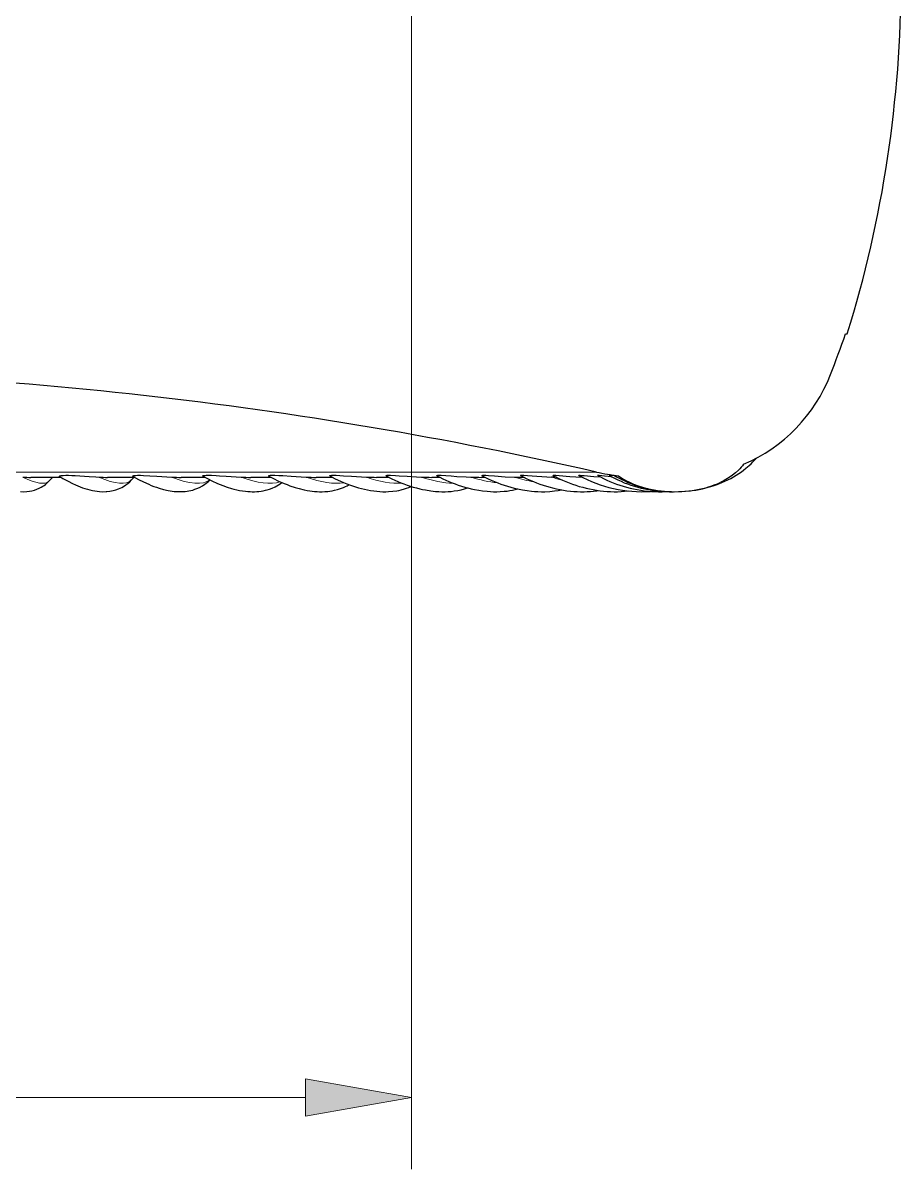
# Model space of a CAD drawing. Extents: x 0 to 297, y 0 to 546.
# Drawn here: x 167.76 to 192.24, y 94.18 to 126.14 of the extents above; entities that cross this region are included whole.
import ezdxf

# ---------------------------------------------------------------- set-up
doc = ezdxf.new("R2010")
doc.units = 0

msp = doc.modelspace()

# ---------------------------------------------------------------- linework, layer by layer
at = {"color": 7, "lineweight": 13}
for p, q in [((178.587, 138.97), (178.587, 94.179)), ((180.638, 113.619), (132.925, 113.619)), ((141.041, 96.179), (175.632, 96.179))]:
    msp.add_line(p, q, dxfattribs=at)
at = {"color": 7, "lineweight": 30, "ltscale": 0.00125}
msp.add_line((190.687, 117.47), (190.737, 117.47), dxfattribs=at)
at = {"color": 7, "lineweight": 13, "ltscale": 0.077771}
msp.add_line((183.748, 113.619), (180.638, 113.619), dxfattribs=at)
at = {"color": 7, "lineweight": 30, "ltscale": 0.00358}
msp.add_line((182.637, 113.471), (182.494, 113.476), dxfattribs=at)
at = {"color": 7, "lineweight": 30, "ltscale": 0.003141}
msp.add_line((184.234, 113.529), (184.359, 113.513), dxfattribs=at)
at = {"color": 7, "lineweight": 30, "ltscale": 0.021115}
msp.add_line((168.828, 113.47), (167.983, 113.47), dxfattribs=at)
at = {"color": 7, "lineweight": 30, "ltscale": 0.003578}
msp.add_line((168.485, 113.365), (168.583, 113.47), dxfattribs=at)
at = {"color": 7, "lineweight": 30, "ltscale": 0.019056}
msp.add_line((170.882, 113.47), (170.12, 113.47), dxfattribs=at)
at = {"color": 7, "lineweight": 30, "ltscale": 0.00229}
msp.add_line((170.789, 113.402), (170.851, 113.47), dxfattribs=at)
at = {"color": 7, "lineweight": 30, "ltscale": 0.016761}
msp.add_line((172.838, 113.47), (172.168, 113.47), dxfattribs=at)
at = {"color": 7, "lineweight": 30, "ltscale": 0.014253}
msp.add_line((174.68, 113.47), (174.11, 113.47), dxfattribs=at)
at = {"color": 7, "lineweight": 30, "ltscale": 0.01156}
msp.add_line((176.394, 113.47), (175.932, 113.47), dxfattribs=at)
at = {"color": 7, "lineweight": 30, "ltscale": 0.008706}
msp.add_line((177.968, 113.47), (177.62, 113.47), dxfattribs=at)
at = {"color": 7, "lineweight": 30, "ltscale": 0.005714}
msp.add_line((179.39, 113.47), (179.161, 113.47), dxfattribs=at)
at = {"color": 7, "lineweight": 30, "ltscale": 0.00261}
msp.add_line((180.648, 113.47), (180.544, 113.47), dxfattribs=at)
at = {"color": 7, "lineweight": 30}
for points in [[(187.16, 113.292), (187.244, 113.326), (187.327, 113.362), (187.408, 113.401), (187.488, 113.442), (187.566, 113.485), (187.643, 113.531), (187.719, 113.58), (187.786, 113.626), (187.845, 113.669), (187.913, 113.723), (188, 113.797), (188.057, 113.85), (188.107, 113.9), (188.156, 113.951), (188.203, 114.003)], [(187.849, 113.833), (187.815, 113.791), (187.78, 113.75), (187.742, 113.709), (187.703, 113.67), (187.621, 113.596), (187.535, 113.527), (187.444, 113.464), (187.349, 113.407), (187.28, 113.368), (187.209, 113.333)], [(168.788, 113.494), (168.783, 113.498), (168.782, 113.5), (168.781, 113.503), (168.783, 113.506), (168.786, 113.509), (168.804, 113.516), (168.822, 113.52), (168.85, 113.523), (168.884, 113.526), (168.952, 113.529), (169.028, 113.528), (169.119, 113.526), (169.216, 113.52), (169.349, 113.512), (169.605, 113.493), (169.791, 113.48), (169.881, 113.476)], [(168.788, 113.494), (168.874, 113.442), (169.021, 113.361), (169.142, 113.3), (169.222, 113.263), (169.354, 113.207), (169.42, 113.182), (169.486, 113.16), (169.557, 113.138), (169.629, 113.118), (169.696, 113.103), (169.765, 113.09), (169.829, 113.081), (169.894, 113.074), (169.988, 113.07), (170.084, 113.072), (170.098, 113.073), (170.185, 113.083), (170.272, 113.1), (170.349, 113.122), (170.425, 113.149), (170.469, 113.168), (170.516, 113.191), (170.562, 113.216), (170.624, 113.257), (170.683, 113.301), (170.738, 113.349), (170.789, 113.402)], [(170.833, 113.498), (170.828, 113.502), (170.827, 113.504), (170.826, 113.507), (170.828, 113.51), (170.83, 113.512), (170.837, 113.515), (170.851, 113.519), (170.869, 113.522), (170.907, 113.526), (170.954, 113.528), (171.034, 113.529), (171.117, 113.526), (171.297, 113.516), (171.492, 113.502), (171.774, 113.483), (171.913, 113.476)], [(170.833, 113.498), (170.983, 113.414), (171.123, 113.343), (171.266, 113.277), (171.338, 113.247), (171.411, 113.218), (171.484, 113.192), (171.557, 113.167), (171.682, 113.132), (171.804, 113.104), (171.865, 113.093), (171.977, 113.078), (172.084, 113.071), (172.195, 113.071), (172.282, 113.077), (172.335, 113.083), (172.386, 113.092), (172.438, 113.103), (172.495, 113.117), (172.556, 113.136), (172.612, 113.158), (172.684, 113.19), (172.762, 113.232), (172.832, 113.277), (172.902, 113.331), (172.932, 113.357), (172.975, 113.398)], [(172.78, 113.502), (172.774, 113.506), (172.773, 113.508), (172.773, 113.511), (172.774, 113.513), (172.777, 113.515), (172.785, 113.519), (172.799, 113.522), (172.817, 113.525), (172.872, 113.528), (172.917, 113.529), (173.015, 113.527), (173.148, 113.52), (173.239, 113.514), (173.423, 113.501), (173.705, 113.483), (173.842, 113.476)], [(172.78, 113.502), (172.903, 113.435), (173.027, 113.372), (173.18, 113.302), (173.33, 113.241), (173.453, 113.197), (173.576, 113.159), (173.641, 113.142), (173.721, 113.122), (173.8, 113.106), (173.878, 113.092), (173.96, 113.082), (174.031, 113.075), (174.093, 113.071), (174.154, 113.07), (174.216, 113.07), (174.278, 113.073), (174.338, 113.079), (174.398, 113.086), (174.458, 113.096), (174.519, 113.11), (174.57, 113.123), (174.634, 113.143), (174.711, 113.172), (174.794, 113.209), (174.84, 113.234), (174.885, 113.261), (174.929, 113.289), (174.979, 113.326)], [(174.613, 113.506), (174.607, 113.51), (174.606, 113.512), (174.606, 113.514), (174.607, 113.515), (174.61, 113.518), (174.616, 113.52), (174.637, 113.525), (174.664, 113.527), (174.734, 113.529), (174.782, 113.528), (174.889, 113.524), (175.005, 113.517), (175.237, 113.5), (175.517, 113.482), (175.653, 113.476)], [(174.613, 113.506), (174.748, 113.434), (174.884, 113.368), (175.042, 113.299), (175.121, 113.268), (175.2, 113.238), (175.345, 113.19), (175.459, 113.157), (175.6, 113.123), (175.68, 113.107), (175.761, 113.094), (175.886, 113.079), (175.959, 113.073), (176.029, 113.07), (176.099, 113.07), (176.171, 113.072), (176.256, 113.078), (176.319, 113.086), (176.382, 113.095), (176.446, 113.108), (176.524, 113.127), (176.585, 113.146), (176.641, 113.165), (176.695, 113.187), (176.749, 113.211), (176.799, 113.236), (176.853, 113.266)], [(176.319, 113.51), (176.313, 113.513), (176.313, 113.515), (176.313, 113.517), (176.314, 113.518), (176.317, 113.521), (176.323, 113.523), (176.342, 113.526), (176.369, 113.528), (176.439, 113.529), (176.487, 113.527), (176.589, 113.523), (176.697, 113.516), (176.923, 113.5), (177.197, 113.482), (177.333, 113.476)], [(176.319, 113.51), (176.466, 113.433), (176.616, 113.363), (176.7, 113.326), (176.784, 113.292), (176.865, 113.262), (176.946, 113.233), (177.03, 113.206), (177.113, 113.181), (177.197, 113.158), (177.28, 113.138), (177.366, 113.119), (177.452, 113.104), (177.538, 113.091), (177.623, 113.081), (177.707, 113.074), (177.79, 113.07), (177.874, 113.07), (177.95, 113.072), (178.069, 113.081), (178.181, 113.096), (178.237, 113.107), (178.303, 113.122), (178.392, 113.146), (178.456, 113.167), (178.519, 113.19), (178.582, 113.217)], [(177.885, 113.513), (177.881, 113.515), (177.88, 113.517), (177.88, 113.518), (177.88, 113.52), (177.881, 113.521), (177.885, 113.523), (177.891, 113.525), (177.91, 113.527), (177.936, 113.529), (178.004, 113.528), (178.146, 113.521), (178.25, 113.514), (178.466, 113.499), (178.733, 113.482), (178.867, 113.476)], [(177.885, 113.513), (178.045, 113.431), (178.207, 113.357), (178.293, 113.321), (178.38, 113.287), (178.467, 113.255), (178.554, 113.226), (178.642, 113.199), (178.73, 113.174), (178.819, 113.152), (178.902, 113.133), (178.978, 113.118), (179.133, 113.093), (179.258, 113.079), (179.352, 113.073), (179.441, 113.07), (179.53, 113.07), (179.613, 113.073), (179.694, 113.079), (179.784, 113.09), (179.881, 113.106), (179.975, 113.126), (180.069, 113.151), (180.152, 113.178)], [(179.3, 113.516), (179.297, 113.518), (179.296, 113.519), (179.296, 113.52), (179.296, 113.521), (179.296, 113.522), (179.298, 113.523), (179.302, 113.525), (179.326, 113.528), (179.351, 113.529), (179.416, 113.528), (179.551, 113.52), (179.699, 113.509), (179.856, 113.498), (180.114, 113.482), (180.246, 113.476)], [(179.3, 113.516), (179.382, 113.473), (179.465, 113.433), (179.548, 113.394), (179.633, 113.357), (179.72, 113.321), (179.807, 113.287), (179.895, 113.256), (179.984, 113.227), (180.073, 113.2), (180.162, 113.175), (180.251, 113.153), (180.343, 113.133), (180.464, 113.111), (180.567, 113.095), (180.697, 113.081), (180.791, 113.074), (180.881, 113.07), (180.97, 113.07), (181.062, 113.072), (181.17, 113.08), (181.261, 113.089), (181.336, 113.1), (181.409, 113.114), (181.48, 113.129), (181.551, 113.147)], [(180.554, 113.519), (180.551, 113.521), (180.55, 113.522), (180.55, 113.523), (180.55, 113.524), (180.551, 113.524), (180.552, 113.525), (180.556, 113.526), (180.58, 113.529), (180.604, 113.529), (180.665, 113.527), (180.74, 113.523), (180.901, 113.511), (181.202, 113.489), (181.458, 113.476)], [(180.554, 113.519), (180.639, 113.474), (180.726, 113.432), (180.814, 113.391), (180.903, 113.353), (180.993, 113.316), (181.084, 113.282), (181.175, 113.25), (181.267, 113.221), (181.36, 113.194), (181.453, 113.17), (181.549, 113.147), (181.689, 113.119), (181.815, 113.1), (181.94, 113.085), (182.02, 113.078), (182.116, 113.072), (182.21, 113.07), (182.306, 113.07), (182.446, 113.077), (182.581, 113.091), (182.676, 113.105), (182.768, 113.123)], [(181.635, 113.522), (181.633, 113.523), (181.633, 113.524), (181.632, 113.525), (181.633, 113.525), (181.633, 113.525), (181.634, 113.526), (181.639, 113.528), (181.65, 113.528), (181.68, 113.529), (181.722, 113.527), (181.825, 113.52), (182.084, 113.5), (182.221, 113.49), (182.365, 113.482), (182.494, 113.476)], [(181.635, 113.522), (181.722, 113.476), (181.809, 113.433), (181.898, 113.392), (181.988, 113.353), (182.078, 113.317), (182.17, 113.283), (182.263, 113.251), (182.418, 113.203), (182.556, 113.167), (182.631, 113.15), (182.734, 113.129), (182.829, 113.112), (182.924, 113.098), (183.02, 113.087), (183.115, 113.078), (183.21, 113.073), (183.305, 113.07), (183.401, 113.07), (183.49, 113.073), (183.577, 113.078), (183.663, 113.086), (183.757, 113.098), (183.796, 113.104)], [(182.538, 113.524), (182.536, 113.525), (182.536, 113.525), (182.536, 113.526), (182.536, 113.526), (182.536, 113.526), (182.536, 113.527), (182.538, 113.527), (182.546, 113.529), (182.58, 113.528), (182.616, 113.527), (182.704, 113.52), (183.003, 113.496), (183.172, 113.484), (183.345, 113.476)], [(182.538, 113.524), (182.625, 113.477), (182.713, 113.433), (182.803, 113.392), (182.894, 113.352), (182.986, 113.315), (183.079, 113.281), (183.173, 113.249), (183.268, 113.219), (183.363, 113.192), (183.46, 113.168), (183.556, 113.146), (183.653, 113.127), (183.751, 113.11), (183.848, 113.097), (183.946, 113.086), (184.044, 113.078), (184.141, 113.072), (184.239, 113.07), (184.336, 113.07), (184.433, 113.074), (184.53, 113.08), (184.626, 113.09)], [(183.253, 113.526), (183.252, 113.526), (183.252, 113.527), (183.252, 113.527), (183.252, 113.527), (183.252, 113.527), (183.253, 113.528), (183.254, 113.528), (183.259, 113.529), (183.283, 113.528), (183.315, 113.526), (183.4, 113.519), (183.674, 113.496), (183.857, 113.483)], [(183.777, 113.527), (183.777, 113.528), (183.777, 113.528), (183.777, 113.528), (183.777, 113.528), (183.777, 113.528), (183.78, 113.529), (183.789, 113.529), (183.819, 113.527), (183.97, 113.512), (184.163, 113.495)], [(183.777, 113.527), (183.86, 113.481), (183.945, 113.437), (184.031, 113.395), (184.119, 113.356), (184.211, 113.318), (184.303, 113.283), (184.397, 113.251), (184.492, 113.221), (184.588, 113.193), (184.685, 113.169), (184.782, 113.147), (184.88, 113.127), (184.979, 113.111), (185.078, 113.097), (185.177, 113.086), (185.276, 113.078), (185.376, 113.072), (185.475, 113.07), (185.574, 113.07), (185.674, 113.073)], [(184.105, 113.528), (184.177, 113.487), (184.251, 113.447), (184.342, 113.402), (184.433, 113.36), (184.523, 113.321), (184.615, 113.285), (184.709, 113.252), (184.803, 113.222), (184.898, 113.194), (184.995, 113.17), (185.092, 113.147), (185.19, 113.128), (185.288, 113.111), (185.387, 113.098), (185.486, 113.086), (185.586, 113.078), (185.686, 113.073), (185.786, 113.07), (185.885, 113.07)], [(184.234, 113.529), (184.307, 113.486), (184.381, 113.445), (184.456, 113.406), (184.533, 113.369), (184.62, 113.33), (184.708, 113.294), (184.798, 113.261), (184.888, 113.23), (184.98, 113.203), (185.073, 113.177), (185.166, 113.155), (185.261, 113.135), (185.355, 113.118), (185.451, 113.103), (185.547, 113.091), (185.643, 113.082), (185.74, 113.075), (185.837, 113.071), (185.934, 113.07), (186.031, 113.071), (186.128, 113.075), (186.224, 113.081), (186.321, 113.09), (186.417, 113.102), (186.512, 113.117), (186.607, 113.134), (186.702, 113.154), (186.795, 113.176), (186.897, 113.204), (186.998, 113.235), (187.08, 113.262), (187.16, 113.292)], [(184.359, 113.513), (184.458, 113.446), (184.562, 113.385), (184.669, 113.331), (184.779, 113.282), (184.905, 113.234), (185.034, 113.193), (185.164, 113.158), (185.296, 113.129), (185.429, 113.107), (185.585, 113.087), (185.742, 113.075), (185.899, 113.07), (186.056, 113.072), (186.213, 113.08), (186.369, 113.096), (186.514, 113.118), (186.657, 113.146), (186.799, 113.181), (186.869, 113.201), (186.939, 113.224), (187.03, 113.257), (187.121, 113.293), (187.209, 113.333)], [(167.688, 113.073), (167.776, 113.07), (167.867, 113.073), (167.939, 113.082), (168.011, 113.096), (168.08, 113.114), (168.148, 113.138), (168.212, 113.166), (168.273, 113.198), (168.313, 113.222), (168.35, 113.247), (168.386, 113.274), (168.437, 113.318), (168.485, 113.365)]]:
    msp.add_lwpolyline(points, dxfattribs=at)
at = {"color": 7, "lineweight": 13}
msp.add_lwpolyline([(175.632, 95.658), (178.587, 96.179), (175.632, 96.7)], close=True, dxfattribs=at)
at = {"color": 7, "lineweight": 30}
for centre, radius, start, end in [((158.817, 127.37), 33.42, 342.7687, 360), ((161.943, 127.37), 30.401, 338.7195, 340.9945), ((158.339, 1.8), 114.669, 77.19736, 90.00086), ((186.078, 117.97), 4.5, 293.1703, 338.7194), ((167.992, 117.922), 4.453, 267.0135, 269.8808), ((170.129, 118.576), 5.107, 267.213, 269.9005), ((172.176, 119.193), 5.724, 267.3687, 269.9156), ((174.118, 119.754), 6.285, 267.4899, 269.9277), ((175.939, 120.242), 6.773, 267.5829, 269.9375), ((177.627, 120.642), 7.172, 267.6521, 269.9458), ((179.167, 120.942), 7.472, 267.7004, 269.9529), ((180.549, 121.133), 7.663, 267.7299, 269.9591), ((181.764, 121.26), 7.79, 267.7473, 269.7839), ((185.004, 116.658), 3.588, 240.8041, 273.9908), ((185.078, 119.47), 6, 257.1979, 263.117), ((183.961, 111.437), 2.097, 81.7802, 86.0593)]:
    msp.add_arc(centre, radius, start, end, dxfattribs=at)
at = {"color": 7, "lineweight": 13}
for centre, major_axis, ratio, start_param, end_param in [((166.481, 115.248), (2.004, -1.883), 0.241845, 5.607929, 6.283185), ((168.751, 115.248), (2.038, -1.847), 0.298836, 5.541325, 6.283185), ((170.943, 115.248), (2.079, -1.8), 0.353553, 5.472232, 6.211441), ((173.038, 115.248), (2.127, -1.743), 0.40558, 5.400091, 6.03657), ((175.021, 115.248), (2.183, -1.672), 0.454519, 5.324325, 5.871544), ((176.878, 115.248), (2.245, -1.588), 0.5, 5.244349, 5.708974), ((178.593, 115.248), (2.313, -1.487), 0.541675, 5.159589, 5.543588), ((180.155, 115.248), (2.385, -1.368), 0.579228, 5.069528, 5.3709), ((181.55, 115.248), (2.46, -1.23), 0.612372, 4.973751, 5.186653), ((182.768, 115.248), (2.533, -1.071), 0.640856, 4.872028, 4.98636)]:
    msp.add_ellipse(centre, major_axis=major_axis, ratio=ratio, start_param=start_param, end_param=end_param, dxfattribs=at)
msp.add_solid([(175.632, 95.658), (178.587, 96.179), (175.632, 95.658), (175.632, 96.7)], dxfattribs=at)

doc.saveas('drawing.dxf')
